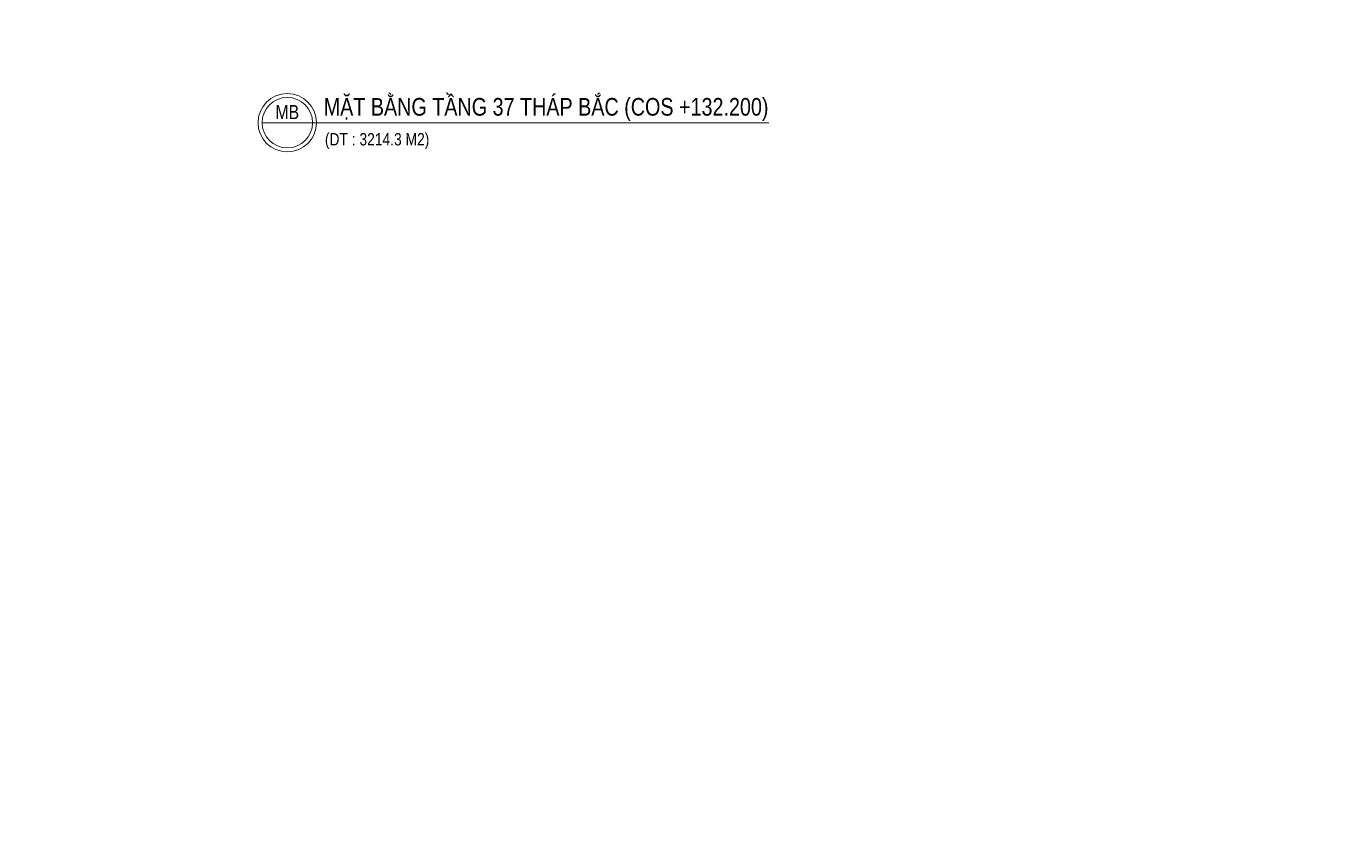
# Model space of a CAD drawing. Header units: millimetres. Extents: x -361681467 to 361175952, y -1292982 to 1550216.
# Drawn here: x -78255 to -4602, y 56702 to 101906 of the extents above; entities that cross this region are included whole.
import ezdxf
from ezdxf.enums import TextEntityAlignment as Align

# ---------------------------------------------------------------- set-up
doc = ezdxf.new("R2010")
doc.units = ezdxf.units.MM
doc.header["$MEASUREMENT"] = 0
doc.layers.add('KT-Ghi chu', color=7, linetype='Continuous', lineweight=15)
doc.styles.add('Arial', font='arial.ttf', dxfattribs={"width": 0.7})

# ---------------------------------------------------------------- blocks, each defined once
blk = doc.blocks.new('*U99')
at = {"linetype": 'Continuous', "ltscale": 2}
blk.add_line((7.15, 0), (-7.15, 0), dxfattribs=at)
blk.add_lwpolyline([(7.15, 0), (136.28, 0)], dxfattribs=at)
for radius in [8.28, 7.15]:
    blk.add_circle((0, 0), radius, dxfattribs=at)
at = {"layer": 'KT-Ghi chu', "color": 7, "style": 'Arial'}
for tag, width, p in [('CHITIET', 0.8, (0, 1)), ('KYHIEU', 0.45, (0, -4))]:
    blk.add_attdef(tag, text='', height=3, dxfattribs=dict(at, width=width)).set_placement(p, align=Align.CENTER)
at = {"layer": 'KT-Ghi chu', "color": 7, "style": 'Arial', "width": 0.8}
for tag, p, height in [('TENHINHVE', (10.3, 2), 5), ('TILE', (10.65, -6.44), 3.5)]:
    blk.add_attdef(tag, p, '', height=height, dxfattribs=at)

msp = doc.modelspace()

# ---------------------------------------------------------------- block references
at = {"layer": 'KT-Ghi chu'}
ref = msp.add_blockref('*U99', (-63463.2, 96429), dxfattribs=dict(at, xscale=200, yscale=200, zscale=200))
ref.add_attrib('CHITIET', 'MB', dxfattribs={"color": 7, "height": 800, "style": 'Arial', "width": 0.8}).set_placement((-63463.2, 96629), align=Align.CENTER)
ref.add_attrib('TILE', '(DT : 3214.3 M2)', (-61332.9, 95140.8), dxfattribs={"color": 7, "height": 700, "style": 'Arial', "width": 0.8})
ref.add_attrib('TENHINHVE', 'MẶT BẰNG TẦNG 37 THÁP BẮC (COS +132.200)', (-61402.9, 96828.4), dxfattribs={"color": 7, "height": 1000, "style": 'Arial', "width": 0.8})

doc.saveas('drawing.dxf')
